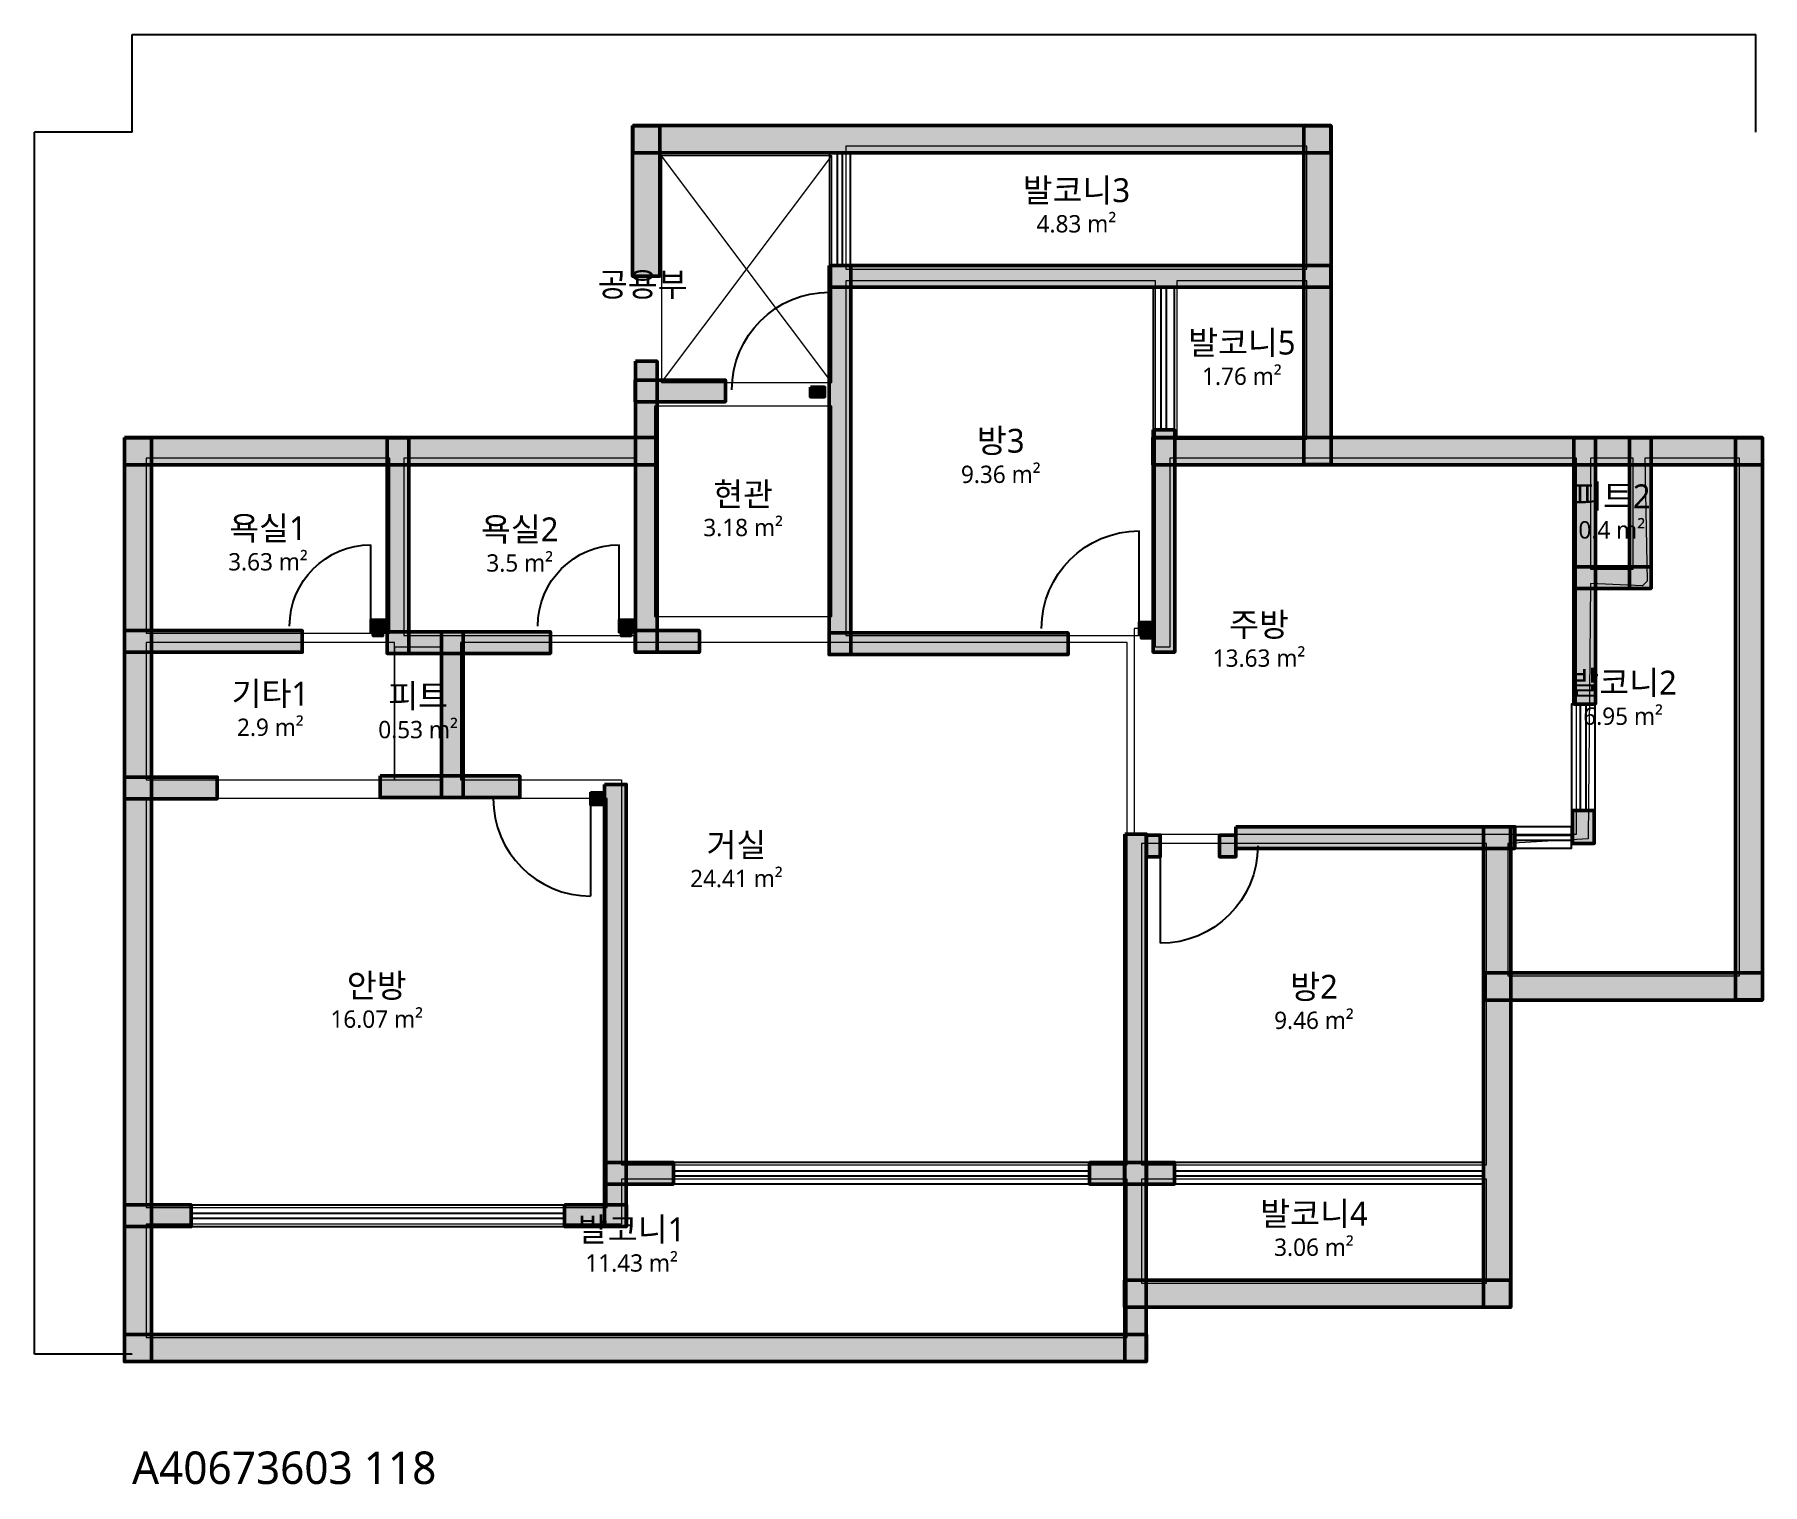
# Model space of a CAD drawing. Header units: millimetres. Extents: x -900 to 15054, y -1204 to 12185.
import ezdxf

# ---------------------------------------------------------------- set-up
doc = ezdxf.new("R2010")
doc.units = ezdxf.units.MM
for name, color, linetype, lineweight in [('A-ANNO-DIMS', 3, 'Continuous', 13), ('A-AREA', 9, 'Continuous', 13), ('A-AREA-IDEN', 7, 'Continuous', 18), ('A-AREA-PUBL', 9, 'Continuous', 13), ('A-DOOR', 4, 'Continuous', 25), ('A-FLOR-EVTR', 8, 'Continuous', 18), ('A-GLAZ', 5, 'Continuous', 25), ('A-WALL-EXTR', 7, 'Continuous', 50), ('A-WALL-PATT', 8, 'Continuous', 9), ('A-WALL-PRTN', 8, 'Continuous', 35), ('A-WALL-STRC', 7, 'Continuous', 50)]:
    doc.layers.add(name, color=color, linetype=linetype, lineweight=lineweight)
doc.styles.add('OpenSansCondensed-Light', font='OpenSansCondensed-Light.ttf')
doc.styles.get("Standard").update_dxf_attribs({"font": 'malgun.ttf'})
doc.dimstyles.new('EZDXF', dxfattribs={"dimtxt": 0.25, "dimasz": 0.175, "dimexe": 0.375, "dimexo": 0.125, "dimgap": 0.1, "dimtad": 1, "dimlfac": 100, "dimzin": 12, "dimdsep": 46, "dimtxsty": 'OpenSansCondensed-Light', "dimblk": 'ARCHTICK', "dimcen": 2.5, "dimazin": 3, "dimtfac": 0.5, "dimtmove": 2, "dimatfit": 3})

# ---------------------------------------------------------------- blocks, each defined once
blk = doc.blocks.new('JJ-DOOR-SWING')
blk.add_line((0, 0), (0, 1000))
blk.add_arc((0, 0), 1000, 0, 90)
blk = doc.blocks.new('JJ-WIN-DOUBLE')
for p, q in [((0, 120), (1000, 120)), ((0, -120), (1000, -120))]:
    blk.add_line(p, q)
blk.add_lwpolyline([(0, -500), (1000, -500), (1000, 500), (0, 500)], close=True)
blk = doc.blocks.new('JJ-EVTR')
for p, q in [((0, 0), (1000, 1000)), ((1000, 0), (0, 1000))]:
    blk.add_line(p, q)
blk.add_lwpolyline([(0, 0), (1000, 0), (1000, 1000), (0, 1000)], close=True)
blk = doc.blocks.new('_ARCHTICK')
at = {"color": 0, "linetype": 'BYBLOCK', "const_width": 0.15}
blk.add_lwpolyline([(-0.5, -0.5), (0.5, 0.5)], dxfattribs=at)

msp = doc.modelspace()

# ---------------------------------------------------------------- hatches: boundary and pattern name
at = {"layer": 'A-WALL-PATT'}
h = msp.add_hatch(color=8, dxfattribs=at)
h.dxf.hatch_style = 1
h.paths.add_polyline_path([(4622.3, 11343.3), (4872.3, 11343.3), (4872.3, 9953), (4622.3, 9953)])
h = msp.add_hatch(color=8, dxfattribs=at)
h.dxf.hatch_style = 1
h.paths.add_polyline_path([(4622.9, 11343.9), (11070.5, 11343.9), (11070.5, 11093.9), (4622.9, 11093.9)])
h = msp.add_hatch(color=8, dxfattribs=at)
h.dxf.hatch_style = 1
h.paths.add_polyline_path([(10821.1, 11343.3), (11071.1, 11343.3), (11071.1, 8213.4), (10821.1, 8213.4)])
h = msp.add_hatch(color=8, dxfattribs=at)
h.dxf.hatch_style = 1
h.paths.add_polyline_path([(6436.7, 10053), (11070.5, 10053), (11070.5, 9853), (6436.7, 9853)])
h = msp.add_hatch(color=8, dxfattribs=at)
h.dxf.hatch_style = 1
h.paths.add_polyline_path([(6437.1, 10053.4), (6637.1, 10053.4), (6637.1, 6458.5), (6437.1, 6458.5)])
h = msp.add_hatch(color=8, dxfattribs=at)
h.dxf.hatch_style = 1
h.paths.add_polyline_path([(4647.3, 9167.2), (4847.3, 9167.2), (4847.3, 6480.3), (4647.3, 6480.3)])
h = msp.add_hatch(color=8, dxfattribs=at)
h.dxf.hatch_style = 1
h.paths.add_polyline_path([(4646.9, 8994.4), (5478.5, 8994.4), (5478.5, 8794.4), (4646.9, 8794.4)])
h = msp.add_hatch(color=8, dxfattribs=at)
h.dxf.hatch_style = 1
h.paths.add_polyline_path([(6264.2, 8927.1), (6264.2, 8839.8), (6395.2, 8839.8), (6395.2, 8927.1)])
h = msp.add_hatch(color=8, dxfattribs=at)
h.dxf.hatch_style = 1
h.paths.add_polyline_path([(-70.4, 8462.2), (179.6, 8462.2), (179.6, -69.8), (-70.4, -69.8)])
h = msp.add_hatch(color=8, dxfattribs=at)
h.dxf.hatch_style = 1
h.paths.add_polyline_path([(-69.8, 8462.8), (4847.7, 8462.8), (4847.7, 8212.8), (-69.8, 8212.8)])
h = msp.add_hatch(color=8, dxfattribs=at)
h.dxf.hatch_style = 1
h.paths.add_polyline_path([(2355.5, 8462.2), (2555.5, 8462.2), (2555.5, 6469.4), (2355.5, 6469.4)])
h = msp.add_hatch(color=8, dxfattribs=at)
h.dxf.hatch_style = 1
h.paths.add_polyline_path([(9426.9, 8462.8), (15053.8, 8462.8), (15053.8, 8212.8), (9426.9, 8212.8)])
h = msp.add_hatch(color=8, dxfattribs=at)
h.dxf.hatch_style = 1
h.paths.add_polyline_path([(9427.3, 8534.2), (9627.3, 8534.2), (9627.3, 6482.5), (9427.3, 6482.5)])
h = msp.add_hatch(color=8, dxfattribs=at)
h.dxf.hatch_style = 1
h.paths.add_polyline_path([(9427.3, 8534.2), (9627.3, 8534.2), (9627.3, 8462.2), (9427.3, 8462.2)])
h = msp.add_hatch(color=8, dxfattribs=at)
h.dxf.hatch_style = 1
h.paths.add_polyline_path([(13312.5, 8462.2), (13512.5, 8462.2), (13512.5, 6002.3), (13312.5, 6002.3)])
h = msp.add_hatch(color=8, dxfattribs=at)
h.dxf.hatch_style = 1
h.paths.add_polyline_path([(13825.4, 8462.2), (14025.4, 8462.2), (14025.4, 7069.7), (13825.4, 7069.7)])
h = msp.add_hatch(color=8, dxfattribs=at)
h.dxf.hatch_style = 1
h.paths.add_polyline_path([(14804.4, 8462.2), (15054.4, 8462.2), (15054.4, 3269.6), (14804.4, 3269.6)])
h = msp.add_hatch(color=8, dxfattribs=at)
h.dxf.hatch_style = 1
h.paths.add_polyline_path([(13312.1, 7270.1), (14025.8, 7270.1), (14025.8, 7070.1), (13312.1, 7070.1)])
h = msp.add_hatch(color=8, dxfattribs=at)
h.dxf.hatch_style = 1
h.paths.add_polyline_path([(2204.5, 6782.6), (2355.1, 6782.6), (2355.1, 6662.6), (2204.5, 6662.6)])
h = msp.add_hatch(color=8, dxfattribs=at)
h.dxf.hatch_style = 1
h.paths.add_polyline_path([(4496.3, 6782.6), (4646.9, 6782.6), (4646.9, 6662.6), (4496.3, 6662.6)])
h = msp.add_hatch(color=8, dxfattribs=at)
h.dxf.hatch_style = 1
h.paths.add_polyline_path([(9298.2, 6760.8), (9426.9, 6760.8), (9426.9, 6640.8), (9298.2, 6640.8)])
h = msp.add_hatch(color=8, dxfattribs=at)
h.dxf.hatch_style = 1
h.paths.add_polyline_path([(-69.8, 6680.7), (1571.5, 6680.7), (1571.5, 6480.7), (-69.8, 6480.7)])
h = msp.add_hatch(color=8, dxfattribs=at)
h.dxf.hatch_style = 1
h.paths.add_polyline_path([(2226.3, 6657.1), (2313.6, 6657.1), (2313.6, 6635.3), (2226.3, 6635.3)])
h = msp.add_hatch(color=8, dxfattribs=at)
h.dxf.hatch_style = 1
h.paths.add_polyline_path([(2355.1, 6669.8), (3863.3, 6669.8), (3863.3, 6469.8), (2355.1, 6469.8)])
h = msp.add_hatch(color=8, dxfattribs=at)
h.dxf.hatch_style = 1
h.paths.add_polyline_path([(2857.5, 6670.2), (3057.5, 6670.2), (3057.5, 5138), (2857.5, 5138)])
h = msp.add_hatch(color=8, dxfattribs=at)
h.dxf.hatch_style = 1
h.paths.add_polyline_path([(4518.1, 6657.1), (4605.4, 6657.1), (4605.4, 6635.3), (4518.1, 6635.3)])
h = msp.add_hatch(color=8, dxfattribs=at)
h.dxf.hatch_style = 1
h.paths.add_polyline_path([(4646.9, 6680.7), (5238.4, 6680.7), (5238.4, 6480.7), (4646.9, 6480.7)])
h = msp.add_hatch(color=8, dxfattribs=at)
h.dxf.hatch_style = 1
h.paths.add_polyline_path([(6436.7, 6658.9), (8643.4, 6658.9), (8643.4, 6458.9), (6436.7, 6458.9)])
h = msp.add_hatch(color=8, dxfattribs=at)
h.dxf.hatch_style = 1
h.paths.add_polyline_path([(9320, 6635.3), (9407.3, 6635.3), (9407.3, 6613.5), (9320, 6613.5)])
h = msp.add_hatch(color=8, dxfattribs=at)
h.dxf.hatch_style = 1
h.paths.add_polyline_path([(-69.8, 5327.5), (785.8, 5327.5), (785.8, 5127.5), (-69.8, 5127.5)])
h = msp.add_hatch(color=8, dxfattribs=at)
h.dxf.hatch_style = 1
h.paths.add_polyline_path([(2291.8, 5338.4), (3579.6, 5338.4), (3579.6, 5138.4), (2291.8, 5138.4)])
h = msp.add_hatch(color=8, dxfattribs=at)
h.dxf.hatch_style = 1
h.paths.add_polyline_path([(4234.4, 5189.3), (4363.1, 5189.3), (4363.1, 5069.3), (4234.4, 5069.3)])
h = msp.add_hatch(color=8, dxfattribs=at)
h.dxf.hatch_style = 1
h.paths.add_polyline_path([(4363.5, 5260.2), (4563.5, 5260.2), (4563.5, 1176.5), (4363.5, 1176.5)])
h = msp.add_hatch(color=8, dxfattribs=at)
h.dxf.hatch_style = 1
h.paths.add_polyline_path([(13301.6, 5020.1), (13501.6, 5020.1), (13501.6, 4714.6), (13301.6, 4714.6)])
h = msp.add_hatch(color=8, dxfattribs=at)
h.dxf.hatch_style = 1
h.paths.add_polyline_path([(9165.4, 4801.9), (9365.4, 4801.9), (9365.4, -69.8), (9165.4, -69.8)])
h = msp.add_hatch(color=8, dxfattribs=at)
h.dxf.hatch_style = 1
h.paths.add_polyline_path([(9365.8, 4792.7), (9494.6, 4792.7), (9494.6, 4592.7), (9365.8, 4592.7)])
h = msp.add_hatch(color=8, dxfattribs=at)
h.dxf.hatch_style = 1
h.paths.add_polyline_path([(10040.3, 4792.7), (10193, 4792.7), (10193, 4592.7), (10040.3, 4592.7)])
h = msp.add_hatch(color=8, dxfattribs=at)
h.dxf.hatch_style = 1
h.paths.add_polyline_path([(10193, 4869.1), (12768.6, 4869.1), (12768.6, 4669.1), (10193, 4669.1)])
h = msp.add_hatch(color=8, dxfattribs=at)
h.dxf.hatch_style = 1
h.paths.add_polyline_path([(12479.9, 4869.5), (12729.9, 4869.5), (12729.9, 432.2), (12479.9, 432.2)])
h = msp.add_hatch(color=8, dxfattribs=at)
h.dxf.hatch_style = 1
h.paths.add_polyline_path([(12729.3, 4869.1), (12768.6, 4869.1), (12768.6, 4669.1), (12729.3, 4669.1)])
h = msp.add_hatch(color=8, dxfattribs=at)
h.dxf.hatch_style = 1
h.paths.add_polyline_path([(12480.5, 3519), (15053.8, 3519), (15053.8, 3269), (12480.5, 3269)])
h = msp.add_hatch(color=8, dxfattribs=at)
h.dxf.hatch_style = 1
h.paths.add_polyline_path([(4363.1, 1769.7), (4998.3, 1769.7), (4998.3, 1569.7), (4363.1, 1569.7)])
h = msp.add_hatch(color=8, dxfattribs=at)
h.dxf.hatch_style = 1
h.paths.add_polyline_path([(8839.8, 1769.7), (9625.6, 1769.7), (9625.6, 1569.7), (8839.8, 1569.7)])
h = msp.add_hatch(color=8, dxfattribs=at)
h.dxf.hatch_style = 1
h.paths.add_polyline_path([(8839.8, 1769.7), (9165, 1769.7), (9165, 1569.7), (8839.8, 1569.7)])
h = msp.add_hatch(color=8, dxfattribs=at)
h.dxf.hatch_style = 1
h.paths.add_polyline_path([(9365.8, 1769.7), (9625.6, 1769.7), (9625.6, 1569.7), (9365.8, 1569.7)])
h = msp.add_hatch(color=8, dxfattribs=at)
h.dxf.hatch_style = 1
h.paths.add_polyline_path([(-69.8, 1376.9), (545.7, 1376.9), (545.7, 1176.9), (-69.8, 1176.9)])
h = msp.add_hatch(color=8, dxfattribs=at)
h.dxf.hatch_style = 1
h.paths.add_polyline_path([(3994.3, 1376.9), (4564, 1376.9), (4564, 1176.9), (3994.3, 1176.9)])
h = msp.add_hatch(color=8, dxfattribs=at)
h.dxf.hatch_style = 1
h.paths.add_polyline_path([(9165, 681.6), (12729.3, 681.6), (12729.3, 431.6), (9165, 431.6)])
h = msp.add_hatch(color=8, dxfattribs=at)
h.dxf.hatch_style = 1
h.paths.add_polyline_path([(-69.8, 179.6), (9365.8, 179.6), (9365.8, -70.4), (-69.8, -70.4)])

# ---------------------------------------------------------------- linework, layer by layer
at = {"layer": 'A-AREA'}
for points in [[(6591.6, 11153.4), (6591.6, 10018.4), (10847.8, 10018.4), (10847.8, 11153.4)], [(6591.6, 9909.3), (6591.6, 6635.3), (9450.9, 6635.3), (9450.9, 9909.3)], [(9647.4, 9909.3), (9647.4, 8446.9), (10847.8, 8446.9), (10847.8, 9909.3)], [(4823.7, 8752.5), (4823.7, 6809.9), (6460.7, 6809.9), (6460.7, 8752.5)], [(131, 8272.3), (131, 6657.1), (2379.1, 6657.1), (2379.1, 8272.3)], [(2510.1, 8272.3), (2510.1, 6635.3), (4649.1, 6635.3), (4649.1, 8272.3)], [(9581.9, 8272.3), (9581.9, 6526.2), (9450.9, 6526.2), (9450.9, 6700.8), (9254.5, 6700.8), (9254.5, 4801.9), (13336.1, 4801.9), (13336.1, 8272.3)], [(14842.1, 8272.3), (13969.1, 8272.3), (13990.9, 7137.3), (13947.2, 7093.7), (13467, 7115.5), (13445.2, 4758.2), (12703.1, 4714.6), (12703.1, 3492.3), (14842.1, 3492.3)], [(13467, 8272.3), (13467, 7246.4), (13859.9, 7246.4), (13859.9, 8272.3)], [(2422.8, 6569.8), (131, 6569.8), (131, 5303.9), (2422.8, 5303.9)], [(3033.9, 5303.9), (4518.1, 5303.9), (4518.1, 1746.1), (9189, 1746.1), (9189, 6569.8), (3033.9, 6569.8)], [(2422.8, 5303.9), (2859.3, 5303.9), (2859.3, 6526.2), (2422.8, 6526.2)], [(131, 5129.3), (131, 1353.3), (4387.2, 1353.3), (4387.2, 5129.3)], [(9320, 4714.6), (9320, 1746.1), (12506.7, 1746.1), (12506.7, 4714.6)], [(131, 152.8), (9189, 152.8), (9189, 1615.2), (4518.1, 1615.2), (4518.1, 1200.5), (131, 1200.5)], [(9320, 1615.2), (9320, 654.8), (12506.7, 654.8), (12506.7, 1615.2)]]:
    msp.add_lwpolyline(points, close=True, dxfattribs=at)
at = {"layer": 'A-WALL-EXTR'}
for points in [[(4622.3, 11343.3), (4872.3, 11343.3), (4872.3, 9953), (4622.3, 9953)], [(4622.9, 11343.9), (11070.5, 11343.9), (11070.5, 11093.9), (4622.9, 11093.9)], [(10821.1, 11343.3), (11071.1, 11343.3), (11071.1, 8213.4), (10821.1, 8213.4)], [(6264.2, 8927.1), (6264.2, 8839.8), (6395.2, 8839.8), (6395.2, 8927.1)], [(-70.4, 8462.2), (179.6, 8462.2), (179.6, -69.8), (-70.4, -69.8)], [(-69.8, 8462.8), (4847.7, 8462.8), (4847.7, 8212.8), (-69.8, 8212.8)], [(9426.9, 8462.8), (15053.8, 8462.8), (15053.8, 8212.8), (9426.9, 8212.8)], [(14804.4, 8462.2), (15054.4, 8462.2), (15054.4, 3269.6), (14804.4, 3269.6)], [(2226.3, 6657.1), (2313.6, 6657.1), (2313.6, 6635.3), (2226.3, 6635.3)], [(4518.1, 6657.1), (4605.4, 6657.1), (4605.4, 6635.3), (4518.1, 6635.3)], [(9320, 6635.3), (9407.3, 6635.3), (9407.3, 6613.5), (9320, 6613.5)], [(12479.9, 4869.5), (12729.9, 4869.5), (12729.9, 432.2), (12479.9, 432.2)], [(12480.5, 3519), (15053.8, 3519), (15053.8, 3269), (12480.5, 3269)], [(9165, 681.6), (12729.3, 681.6), (12729.3, 431.6), (9165, 431.6)], [(-69.8, 179.6), (9365.8, 179.6), (9365.8, -70.4), (-69.8, -70.4)]]:
    msp.add_lwpolyline(points, close=True, dxfattribs=at)
at = {"layer": 'A-WALL-PRTN'}
for points in [[(2204.5, 6782.6), (2355.1, 6782.6), (2355.1, 6662.6), (2204.5, 6662.6)], [(4496.3, 6782.6), (4646.9, 6782.6), (4646.9, 6662.6), (4496.3, 6662.6)], [(9298.2, 6760.8), (9426.9, 6760.8), (9426.9, 6640.8), (9298.2, 6640.8)], [(4234.4, 5189.3), (4363.1, 5189.3), (4363.1, 5069.3), (4234.4, 5069.3)]]:
    msp.add_lwpolyline(points, close=True, dxfattribs=at)
at = {"layer": 'A-WALL-STRC'}
for points in [[(6436.7, 10053), (11070.5, 10053), (11070.5, 9853), (6436.7, 9853)], [(6437.1, 10053.4), (6637.1, 10053.4), (6637.1, 6458.5), (6437.1, 6458.5)], [(4647.3, 9167.2), (4847.3, 9167.2), (4847.3, 6480.3), (4647.3, 6480.3)], [(4646.9, 8994.4), (5478.5, 8994.4), (5478.5, 8794.4), (4646.9, 8794.4)], [(2355.5, 8462.2), (2555.5, 8462.2), (2555.5, 6469.4), (2355.5, 6469.4)], [(9427.3, 8534.2), (9627.3, 8534.2), (9627.3, 6482.5), (9427.3, 6482.5)], [(9427.3, 8534.2), (9627.3, 8534.2), (9627.3, 8462.2), (9427.3, 8462.2)], [(13312.5, 8462.2), (13512.5, 8462.2), (13512.5, 6002.3), (13312.5, 6002.3)], [(13825.4, 8462.2), (14025.4, 8462.2), (14025.4, 7069.7), (13825.4, 7069.7)], [(13312.1, 7270.1), (14025.8, 7270.1), (14025.8, 7070.1), (13312.1, 7070.1)], [(-69.8, 6680.7), (1571.5, 6680.7), (1571.5, 6480.7), (-69.8, 6480.7)], [(2355.1, 6669.8), (3863.3, 6669.8), (3863.3, 6469.8), (2355.1, 6469.8)], [(2857.5, 6670.2), (3057.5, 6670.2), (3057.5, 5138), (2857.5, 5138)], [(4646.9, 6680.7), (5238.4, 6680.7), (5238.4, 6480.7), (4646.9, 6480.7)], [(6436.7, 6658.9), (8643.4, 6658.9), (8643.4, 6458.9), (6436.7, 6458.9)], [(-69.8, 5327.5), (785.8, 5327.5), (785.8, 5127.5), (-69.8, 5127.5)], [(2291.8, 5338.4), (3579.6, 5338.4), (3579.6, 5138.4), (2291.8, 5138.4)], [(4363.5, 5260.2), (4563.5, 5260.2), (4563.5, 1176.5), (4363.5, 1176.5)], [(13301.6, 5020.1), (13501.6, 5020.1), (13501.6, 4714.6), (13301.6, 4714.6)], [(9165.4, 4801.9), (9365.4, 4801.9), (9365.4, -69.8), (9165.4, -69.8)], [(9365.8, 4792.7), (9494.6, 4792.7), (9494.6, 4592.7), (9365.8, 4592.7)], [(10040.3, 4792.7), (10193, 4792.7), (10193, 4592.7), (10040.3, 4592.7)], [(10193, 4869.1), (12768.6, 4869.1), (12768.6, 4669.1), (10193, 4669.1)], [(12729.3, 4869.1), (12768.6, 4869.1), (12768.6, 4669.1), (12729.3, 4669.1)], [(4363.1, 1769.7), (4998.3, 1769.7), (4998.3, 1569.7), (4363.1, 1569.7)], [(8839.8, 1769.7), (9625.6, 1769.7), (9625.6, 1569.7), (8839.8, 1569.7)], [(8839.8, 1769.7), (9165, 1769.7), (9165, 1569.7), (8839.8, 1569.7)], [(9365.8, 1769.7), (9625.6, 1769.7), (9625.6, 1569.7), (9365.8, 1569.7)], [(-69.8, 1376.9), (545.7, 1376.9), (545.7, 1176.9), (-69.8, 1176.9)], [(3994.3, 1376.9), (4564, 1376.9), (4564, 1176.9), (3994.3, 1176.9)]]:
    msp.add_lwpolyline(points, close=True, dxfattribs=at)

# ---------------------------------------------------------------- block references
at = {"layer": 'A-DOOR', "rotation": 180}
for p, xscale, yscale in [((6438.9, 8905.3), 0.9, -0.9), ((9298.2, 6700.8), 0.9, -0.9), ((2204.5, 6722.6), 0.75, -0.75), ((4496.3, 6722.6), 0.75, -0.75), ((4234.4, 5129.3), 0.9, 0.9)]:
    msp.add_blockref('JJ-DOOR-SWING', p, dxfattribs=dict(at, xscale=xscale, yscale=yscale))
at = {"layer": 'A-DOOR', "xscale": 0.9, "yscale": -0.9}
msp.add_blockref('JJ-DOOR-SWING', (9494.6, 4692.7), dxfattribs=at)
at = {"layer": 'A-FLOR-EVTR', "xscale": 1.5715, "yscale": 2.0953000000000013}
msp.add_blockref('JJ-EVTR', (4889.2, 8970.8), dxfattribs=at)
at = {"layer": 'A-GLAZ', "rotation": 90}
for p, xscale, yscale in [((6537.1, 10062.1), 1.0257999999999994, 0.19643981324079246), ((9527.3, 8534.2), 1.3095999999999985, 0.19643981324079246), ((13401.6, 5020.1), 0.9821999999999999, 0.21826645915643608)]:
    msp.add_blockref('JJ-WIN-DOUBLE', p, dxfattribs=dict(at, xscale=xscale, yscale=yscale))
at = {"layer": 'A-GLAZ', "yscale": 0.19643981324079246}
for p, xscale in [((12768.6, 4769.1), 0.5237999999999993), ((4998.3, 1669.7), 3.841499999999999), ((9625.6, 1669.7), 2.859199999999999), ((545.7, 1276.9), 3.4486000000000003)]:
    msp.add_blockref('JJ-WIN-DOUBLE', p, dxfattribs=dict(at, xscale=xscale))

# ---------------------------------------------------------------- texts
at = {"layer": 'A-AREA-IDEN'}
for s, insert, char_height, attachment_point in [('발코니3', (8719.7, 10735.9), 220, 5), ('4.83 m²', (8719.7, 10435.9), 160, 5), ('발코니5', (10247.6, 9328.1), 220, 5), ('1.76 m²', (10247.6, 9028.1), 160, 5), ('방3', (8021.25, 8422.3), 220, 5), ('9.36 m²', (8021.25, 8122.3), 160, 5), ('현관', (5642.2, 7931.2), 220, 5), ('피트2', (13663.45, 7909.35), 220, 5), ('욕실1', (1255.05, 7614.7), 220, 5), ('욕실2', (3579.6, 7603.8), 220, 5), ('3.18 m²', (5642.2, 7631.2), 160, 5), ('0.4 m²', (13663.45, 7609.35), 160, 5), ('3.63 m²', (1255.05, 7314.7), 160, 5), ('3.5 m²', (3579.6, 7303.8), 160, 5), ('주방', (10405.85, 6725.3), 220, 5), ('13.63 m²', (10405.85, 6425.3), 160, 5), ('기타1', (1276.9, 6086.85), 220, 5), ('발코니2', (13767.75556, 6188.72222), 220, 5), ('피트', (2641.05, 6065.05), 220, 5), ('6.95 m²', (13767.75556, 5888.72222), 160, 5), ('2.9 m²', (1276.9, 5786.85), 160, 5), ('0.53 m²', (2641.05, 5765.05), 160, 5), ('거실', (5580.33333, 4689.93333), 220, 5), ('24.41 m²', (5580.33333, 4389.93333), 160, 5), ('안방', (2259.1, 3391.3), 220, 5), ('방2', (10913.35, 3380.35), 220, 5), ('16.07 m²', (2259.1, 3091.3), 160, 5), ('9.46 m²', (10913.35, 3080.35), 160, 5), ('발코니1', (4612.7, 1139.5), 220, 5), ('발코니4', (10913.35, 1285), 220, 5), ('3.06 m²', (10913.35, 985), 160, 5), ('11.43 m²', (4612.7, 839.5), 160, 5), ('A40673603 118', (0, -900), 300, 1)]:
    msp.add_mtext(s, dxfattribs=dict(at, insert=insert, char_height=char_height, attachment_point=attachment_point))
at = {"layer": 'A-AREA-PUBL', "insert": (4714.6, 9865.6), "char_height": 220, "attachment_point": 5}
msp.add_mtext('공용부', dxfattribs=at)

# ---------------------------------------------------------------- dimensions: what is measured, and where the dimension line sits
at = {"layer": 'A-ANNO-DIMS'}
msp.add_linear_dim(base=(0, 12184.3759383877), p1=(0, 11284.3759383877), p2=(14994.9057440472, 11284.3759383877), dimstyle='EZDXF', dxfattribs=at).render()
msp.add_linear_dim(base=(-900, 0), p1=(0, 0), p2=(0, 11284.375938), angle=90, dimstyle='EZDXF', dxfattribs=at).render()

doc.saveas('drawing.dxf')
